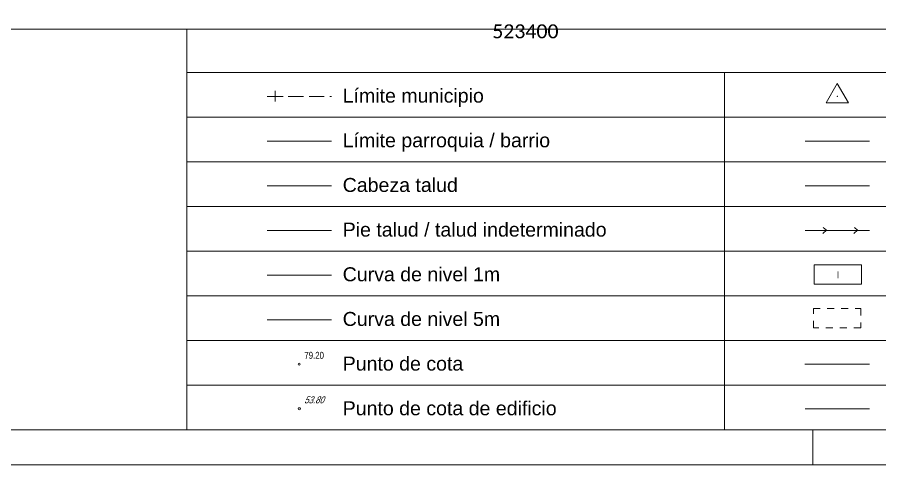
# Model space of a CAD drawing. Header units: metres. Extents: x 523256 to 524015, y 4669220 to 4669814.
# Drawn here: x 523327.3 to 523450.7, y 4669220 to 4669284 of the extents above; entities that cross this region are included whole.
import ezdxf
from ezdxf.enums import TextEntityAlignment as Align

# ---------------------------------------------------------------- set-up
doc = ezdxf.new("R2010")
doc.units = ezdxf.units.M
doc.header["$MEASUREMENT"] = 0
doc.header["$PDSIZE"] = -1
doc.linetypes.add('CONTINU', pattern=[0, 0])
doc.linetypes.add('DISCONT', pattern=[2, 1, -1])
doc.layers.add('992006 Lineas cajetin', color=7, linetype='Continuous', lineweight=0)
doc.layers.add('993006 Textos cajetin', color=7, linetype='Continuous', lineweight=0)
doc.layers.add('993007 Textos cuadricula', color=7, linetype='Continuous')
doc.styles.add('Legend', font='calibri.ttf')
doc.styles.add('Style-Arial', font='arial.ttf')
doc.linetypes.add('ACEQUIA', pattern='A,7.5,[134,GEOGRAMA.SHX,S=1.5,R=0,X=0,Y=0],7.5', length=15)
doc.linetypes.add('TALUD', pattern='A,0.5,[132,GEOGRAMA.SHX,S=1,R=0,X=0,Y=0],1.5', length=2)

msp = doc.modelspace()

# ---------------------------------------------------------------- linework, layer by layer
at = {"layer": '992006 Lineas cajetin'}
for p, q in [((523736.14547, 4669276.10377), (523351.55947, 4669276.10377)), ((523736.14547, 4669269.71577), (523351.55947, 4669269.71577)), ((523736.14547, 4669263.32777), (523351.55947, 4669263.32777)), ((523736.14547, 4669256.93977), (523351.55947, 4669256.93977)), ((523736.14547, 4669250.55177), (523351.55947, 4669250.55177)), ((523736.14547, 4669244.16377), (523351.55947, 4669244.16377)), ((523736.14547, 4669237.77577), (523351.55947, 4669237.77577)), ((523736.14547, 4669231.38777), (523351.55947, 4669231.38777)), ((523441.09698, 4669225.00177), (523441.09698, 4669220.00177))]:
    msp.add_line(p, q, dxfattribs=at)
at = {"layer": '992006 Lineas cajetin', "color": 7}
for p, q in [((523444.60155, 4669274.55095), (523442.9934, 4669271.76555)), ((523446.2097, 4669271.76555), (523444.60155, 4669274.55095)), ((523442.9934, 4669271.76555), (523446.2097, 4669271.76555))]:
    msp.add_line(p, q, dxfattribs=at)
at = {"layer": '992006 Lineas cajetin'}
for points in [[(523256.09698, 4669814.00077), (524015.09698, 4669814.00077), (524015.09698, 4669220.0041), (523256.09698, 4669220.0041)], [(523275.09698, 4669282.31977), (524010.09698, 4669282.31977), (524010.09698, 4669225.00177), (523275.09698, 4669225.00177)]]:
    msp.add_lwpolyline(points, close=True, dxfattribs=at)
at = {"layer": '992006 Lineas cajetin', "extrusion": (0, 0, -1)}
for points in [[(-523351.55947, 4669282.31877), (-523351.55947, 4669224.99977)], [(-523428.47647, 4669276.10377), (-523428.47647, 4669224.99977)]]:
    msp.add_lwpolyline(points, dxfattribs=at)
at = {"layer": '992006 Lineas cajetin', "color": 2, "extrusion": (0, 0, -1), "flags": 128}
for points in [[(-523364.2163, 4669273.50202), (-523364.2163, 4669271.96682)], [(-523363.0851, 4669272.69402), (-523365.3475, 4669272.69402)], [(-523366.0747, 4669272.69402), (-523368.2563, 4669272.69402)], [(-523369.0643, 4669272.69402), (-523371.2459, 4669272.69402)], [(-523372.0539, 4669272.69402), (-523372.27455, 4669272.69402)]]:
    msp.add_lwpolyline(points, dxfattribs=at)
at = {"layer": '992006 Lineas cajetin', "color": 2, "linetype": 'CONTINU', "extrusion": (0, 0, -1)}
msp.add_lwpolyline([(-523363.0851, 4669266.30602), (-523372.27455, 4669266.30602)], dxfattribs=at)
at = {"layer": '992006 Lineas cajetin', "color": 5, "linetype": 'CONTINU', "extrusion": (0, 0, -1)}
msp.add_lwpolyline([(-523440.0021, 4669266.30602), (-523449.19155, 4669266.30602)], dxfattribs=at)
at = {"layer": '992006 Lineas cajetin', "color": 3, "linetype": 'TALUD', "extrusion": (0, 0, -1)}
msp.add_lwpolyline([(-523363.0851, 4669259.91802), (-523372.27455, 4669259.91802)], dxfattribs=at)
at = {"layer": '992006 Lineas cajetin', "color": 4, "linetype": 'CONTINU', "extrusion": (0, 0, -1)}
msp.add_lwpolyline([(-523440.0021, 4669259.91802), (-523449.19155, 4669259.91802)], dxfattribs=at)
msp.add_lwpolyline([(-523440.0021, 4669259.91802), (-523449.19155, 4669259.91802)], dxfattribs=at)
at = {"layer": '992006 Lineas cajetin', "color": 170, "extrusion": (0, 0, -1), "flags": 128}
for points in [[(-523442.60814, 4669253.94838), (-523443.06062, 4669253.54438), (-523442.52734, 4669253.05958)], [(-523447.05214, 4669253.94838), (-523447.50462, 4669253.54438), (-523446.97134, 4669253.05958)]]:
    msp.add_lwpolyline(points, dxfattribs=at)
at = {"layer": '992006 Lineas cajetin', "color": 3, "linetype": 'CONTINU', "extrusion": (0, 0, -1)}
msp.add_lwpolyline([(-523363.0851, 4669253.53002), (-523372.27455, 4669253.53002)], dxfattribs=at)
at = {"layer": '992006 Lineas cajetin', "color": 5, "linetype": 'ACEQUIA', "extrusion": (0, 0, -1)}
msp.add_lwpolyline([(-523440.0021, 4669253.53002), (-523449.19155, 4669253.53002)], dxfattribs=at)
at = {"layer": '992006 Lineas cajetin', "color": 2}
msp.add_lwpolyline([(523441.29319, 4669248.58657), (523448.07969, 4669248.58657), (523448.07969, 4669245.82457), (523441.29319, 4669245.82457)], close=True, dxfattribs=at)
at = {"layer": '992006 Lineas cajetin', "color": 40, "linetype": 'CONTINU', "extrusion": (0, 0, -1)}
msp.add_lwpolyline([(-523363.0851, 4669247.14202), (-523372.27455, 4669247.14202)], dxfattribs=at)
at = {"layer": '992006 Lineas cajetin', "color": 2, "linetype": 'DISCONT'}
msp.add_lwpolyline([(523441.17967, 4669242.34977), (523447.96617, 4669242.34977), (523447.96617, 4669239.58777), (523441.17967, 4669239.58777), (523441.17967, 4669242.34977)], dxfattribs=at)
at = {"layer": '992006 Lineas cajetin', "color": 34, "linetype": 'CONTINU', "extrusion": (0, 0, -1)}
msp.add_lwpolyline([(-523363.0851, 4669240.75402), (-523372.27455, 4669240.75402)], dxfattribs=at)
at = {"layer": '992006 Lineas cajetin', "color": 7, "extrusion": (0, 0, -1), "flags": 128}
msp.add_lwpolyline([(-523449.19155, 4669234.36602), (-523439.98139, 4669234.37457)], dxfattribs=at)
at = {"layer": '992006 Lineas cajetin', "color": 1, "linetype": 'CONTINU', "extrusion": (0, 0, -1)}
msp.add_lwpolyline([(-523440.0021, 4669227.97802), (-523449.19155, 4669227.97802)], dxfattribs=at)
at = {"layer": '992006 Lineas cajetin', "color": 9}
for centre in [(523367.64338, 4669234.38808), (523367.6663, 4669228.01532)]:
    msp.add_circle(centre, 0.15, dxfattribs=at)
at = {"layer": '992006 Lineas cajetin', "color": 7}
msp.add_point((523444.60155, 4669272.69402), dxfattribs=at)

# ---------------------------------------------------------------- texts
at = {"layer": '992006 Lineas cajetin', "color": 9, "style": 'Style-Arial', "oblique": 22.5, "width": 0.8}
msp.add_text('53.80', height=1, dxfattribs=at).set_placement((523368.36336, 4669228.78237, -79.2))
at = {"layer": '992006 Lineas cajetin', "color": 7, "insert": (523444.54937, 4669246.68429), "char_height": 1, "attachment_point": 7, "rotation": 359.99, "line_spacing_factor": 1.1, "style": 'Style-Arial'}
msp.add_mtext('\\W0.800000;I', dxfattribs=at)
at = {"layer": '992006 Lineas cajetin', "color": 9, "insert": (523368.39338, 4669235.13808, -79.2), "char_height": 1, "attachment_point": 7, "line_spacing_factor": 1.1, "style": 'Style-Arial'}
msp.add_mtext('\\W0.800000;79.20', dxfattribs=at)
at = {"layer": '993006 Textos cajetin', "style": 'Style-Arial'}
for s, p in [('Límite municipio', (523373.87328, 4669271.79853)), ('Límite parroquia / barrio', (523373.87328, 4669265.41053)), ('Cabeza talud', (523373.87328, 4669259.02253)), ('Pie talud / talud indeterminado', (523373.87328, 4669252.63453)), ('Curva de nivel 1m', (523373.87328, 4669246.24653)), ('Curva de nivel 5m', (523373.87328, 4669239.85853)), ('Punto de cota', (523373.87328, 4669233.47053)), ('Punto de cota de edificio', (523373.87328, 4669227.08253))]:
    msp.add_text(s, height=2, dxfattribs=at).set_placement(p)
at = {"layer": '993007 Textos cuadricula', "style": 'Legend'}
msp.add_text('523400', height=2, dxfattribs=at).set_placement((523400, 4669281), align=Align.CENTER)

doc.saveas('drawing.dxf')
